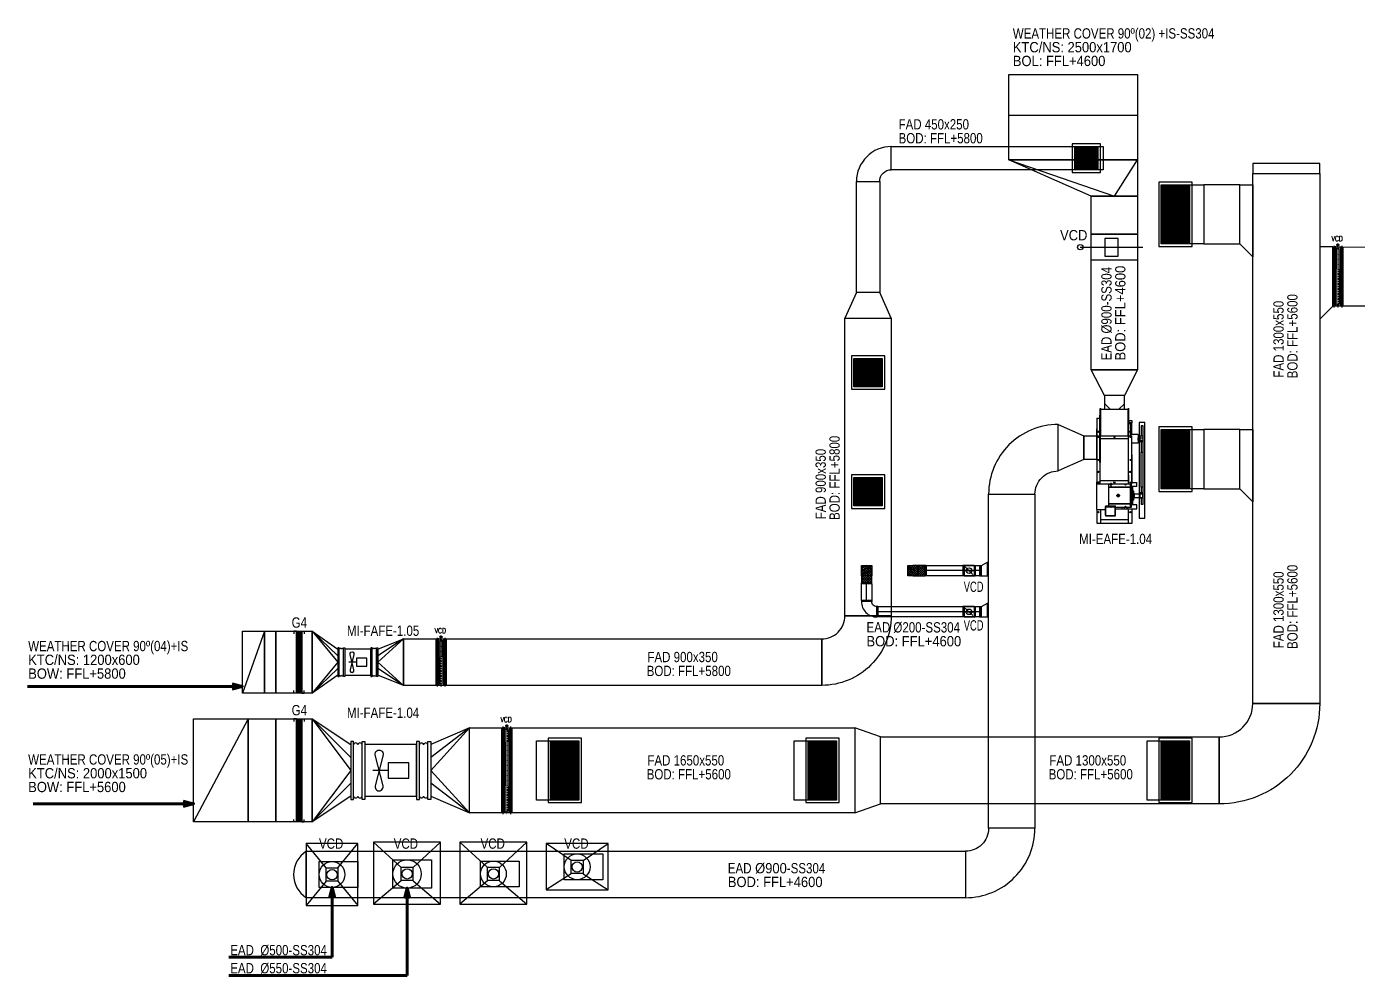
# Model space of a CAD drawing. Header units: millimetres. Extents: x -22127 to 62521, y -20076 to 86586.
# Drawn here: x -4838 to 21004, y 68182 to 86586 of the extents above; entities that cross this region are included whole.
import ezdxf

# ---------------------------------------------------------------- set-up
doc = ezdxf.new("R2010")
doc.units = ezdxf.units.MM
for name, pattern in [('1Fcol Plan$0$CENTERA', [1.3, 1, -0.1, 0.1, -0.1]), ('CENTER3', [0.52, 0.4, -0.04, 0.04, -0.04]), ('HIDDEN2', [0.1875, 0.125, -0.0625])]:
    doc.linetypes.add(name, pattern=pattern)
doc.layers.add('1Fcol Plan$0$GRID LINE', color=8, linetype='1Fcol Plan$0$CENTERA', lineweight=5)
for name, color, linetype in [('ACMV B1$0$H-TEXT', 7, 'Continuous'), ('CCL-Room Name', 7, 'Continuous'), ('Equiment', 7, 'Continuous'), ('EQUIPMENT', 6, 'Continuous'), ('SEAS-CCL-DUCT TEXT', 7, 'Continuous'), ('SEAS-CCL-EAD-TXT', 7, 'Continuous'), ('SEAS-CCL-EQUIP-TXT', 7, 'Continuous'), ('SEAS-E&E-FAD', 3, 'Continuous'), ('SEAS-HLL-EAD', 6, 'Continuous'), ('Seas-Min-Cabinet', 7, 'Continuous'), ('SEAS-TEXT EQUIMENT', 7, 'Continuous'), ('TKS- AC', 6, 'Continuous'), ('TKS-EA', 30, 'Continuous'), ('TKS-OA', 3, 'Continuous'), ('TKS-PEA', 6, 'Continuous')]:
    doc.layers.add(name, color=color, linetype=linetype)
doc.styles.add('Arial', font='arial.ttf', dxfattribs={"width": 0.8, "height": 2})
doc.styles.add('RomanS', font='romans.shx', dxfattribs={"width": 0.8})
doc.styles.add('Seas-Arial', font='arial.ttf', dxfattribs={"width": 0.9})
doc.dimstyles.new('HVAC - 100', dxfattribs={"dimscale": 100, "dimtxt": 2, "dimasz": 2, "dimexe": 1, "dimexo": 3, "dimgap": 1.5, "dimtad": 1, "dimdec": 0, "dimzin": 9, "dimdsep": 46, "dimtxsty": 'Seas-Arial', "dimcen": 0, "dimclrd": 256, "dimclre": 256, "dimclrt": 7, "dimadec": 0, "dimazin": 2, "dimtfac": 1, "dimtdec": 0, "dimtofl": 0, "dimtmove": 0, "dimatfit": 3, "dimfxl": 0.5, "dimtolj": 1, "dimtzin": 0, "dimarcsym": 0})
pattern_1 = [(90, (-87955.386, -325), (-38.1, 0), []), (90, (-87942.686, -312.3), (-38.1, 0), [])]

# ---------------------------------------------------------------- blocks, each defined once
blk = doc.blocks.new('A$7E9515102E222F2')
at = {"lineweight": -3}
blk.add_lwpolyline([(-100, 100), (100, 100), (100, -100), (-100, -100), (-100, 100)], close=True, dxfattribs=at)
at = {"color": 8, "lineweight": -3}
for points in [[(-27, 27), (-100, 100)], [(27, 27), (100, 100)], [(-100, -100), (-27, -27)], [(100, -100), (27, -27)]]:
    blk.add_lwpolyline(points, dxfattribs=at)
at = {"lineweight": -3}
blk.add_circle((0, 0), 38, dxfattribs=at)
blk = doc.blocks.new('A$7E95151031F329')
at = {"lineweight": -3}
for p, q in [((-714, 571), (-1200, 900)), ((-485, 571), (0, 900)), ((-714, 313), (-1200, 0)), ((-485, 313), (0, 0))]:
    blk.add_line(p, q, dxfattribs=at)
for points in [[(0, 0), (0, 900), (-1200, 900), (-1200, 0)], [(-486, 579), (-486, 321), (-714, 321), (-714, 579)]]:
    blk.add_lwpolyline(points, close=True, dxfattribs=at)
blk.add_circle((-600, 446), 100, dxfattribs=at)
blk = doc.blocks.new('*U40')
at = {"color": 0, "linetype": 'ByBlock', "lineweight": -2}
for p, q in [((-550, 200), (-550, -133)), ((-520, 200), (-550, 200)), ((26, 200), (56, 200)), ((56, 200), (56, -133)), ((-520, -133), (-550, -133)), ((26, -133), (56, -133))]:
    blk.add_line(p, q, dxfattribs=at)
at = {"color": 8, "linetype": 'ByBlock', "lineweight": -2}
for p, q in [((56, 33), (-550, 33)), ((-520, 200), (-520, -133)), ((26, 200), (26, -133))]:
    blk.add_line(p, q, dxfattribs=at)
at = {"color": 0, "linetype": 'ByBlock', "lineweight": -2}
for points in [[(-520, 200), (26, 200)], [(26, -133), (-520, -133)]]:
    blk.add_lwpolyline(points, dxfattribs=at)
blk = doc.blocks.new('A$Cb0355615')
for p, q in [((31, 296), (36, 296)), ((31, 31), (31, 296)), ((36, 31), (36, 296)), ((36, 289), (303, 289)), ((303, 296), (308, 296)), ((303, 31), (303, 296)), ((308, 31), (308, 296)), ((0, 204), (0, 1)), ((0, 204), (27, 204)), ((0, 201), (30, 201)), ((30, 231), (27, 231)), ((27, 31), (27, 231)), ((30, 231), (30, 31)), ((308, 181), (337, 181)), ((308, 181), (313, 181)), ((308, 151), (338, 151)), ((313, 156), (313, 181)), ((338, 156), (313, 156)), ((328, 31), (328, 151)), ((337, 181), (337, 156)), ((338, 43), (338, 156)), ((409, 162), (409, -769)), ((464, 162), (409, 162)), ((464, -769), (464, 162)), ((0, -202), (0, 1)), ((2, -434), (2, 31)), ((2, 31), (337, 31)), ((27, -229), (27, 31)), ((30, 31), (30, -229)), ((32, -434), (32, 31)), ((307, 1), (32, 1)), ((307, -434), (307, 31)), ((399, 43), (328, 43)), ((337, -434), (337, 31)), ((399, 43), (399, -41)), ((399, 13), (401, 13)), ((401, -12), (401, 13)), ((403, 13), (445, 13)), ((403, -11), (403, 13)), ((415, 28), (415, -27)), ((445, 28), (415, 28)), ((427, 128), (427, 28)), ((447, 128), (427, 128)), ((445, 28), (445, -27)), ((445, 13), (445, -11)), ((447, -126), (447, 128)), ((399, -41), (337, -41)), ((338, -154), (338, -41)), ((399, -12), (401, -12)), ((403, -11), (445, -11)), ((445, -27), (415, -27)), ((427, -27), (427, -126)), ((427, -126), (447, -126)), ((427, -467), (427, -126)), ((447, -467), (447, -126)), ((0, -199), (30, -199)), ((2, -416), (2, -202)), ((2, -434), (2, -202)), ((30, -229), (27, -229)), ((337, -149), (338, -149)), ((337, -154), (337, -421)), ((337, -154), (338, -154)), ((337, -429), (337, -156)), ((32, -416), (32, -349)), ((32, -429), (32, -349)), ((307, -349), (307, -421)), ((307, -429), (307, -349)), ((-2, -682), (-2, -416)), ((-2, -416), (2, -416)), ((2, -434), (337, -434)), ((25, -422), (5, -422)), ((14, -411), (14, -432)), ((307, -404), (32, -404)), ((116, -649), (116, -434)), ((336, -439), (116, -439)), ((116, -465), (326, -465)), ((326, -471), (116, -471)), ((152, -441), (120, -441)), ((124, -439), (124, -434)), ((129, -434), (309, -434)), ((136, -457), (136, -425)), ((148, -439), (148, -434)), ((181, -422), (158, -422)), ((171, -439), (171, -434)), ((241, -439), (241, -434)), ((264, -439), (264, -434)), ((288, -439), (288, -434)), ((296, -439), (296, -434)), ((326, -660), (326, -439)), ((326, -459), (336, -459)), ((326, -470), (336, -470)), ((326, -478), (336, -478)), ((336, -660), (336, -439)), ((348, -459), (336, -459)), ((336, -464), (342, -464)), ((336, -465), (342, -465)), ((336, -471), (342, -471)), ((336, -473), (342, -473)), ((337, -421), (387, -421)), ((337, -424), (337, -423)), ((342, -473), (342, -464)), ((348, -639), (348, -459)), ((387, -461), (348, -461)), ((358, -504), (348, -504)), ((358, -594), (358, -504)), ((387, -461), (387, -421)), ((427, -467), (427, -523)), ((447, -467), (427, -467)), ((447, -632), (447, -467)), ((326, -627), (116, -627)), ((326, -633), (116, -633)), ((192, -546), (219, -546)), ((192, -552), (219, -552)), ((326, -620), (336, -620)), ((326, -628), (336, -628)), ((326, -639), (336, -639)), ((336, -626), (342, -626)), ((336, -627), (342, -627)), ((336, -633), (342, -633)), ((336, -635), (342, -635)), ((348, -639), (336, -639)), ((342, -635), (342, -626)), ((358, -594), (348, -594)), ((387, -637), (348, -637)), ((358, -527), (365, -527)), ((358, -571), (365, -571)), ((365, -571), (365, -527)), ((365, -530), (445, -530)), ((365, -568), (445, -568)), ((387, -677), (387, -637)), ((415, -523), (415, -575)), ((445, -523), (415, -523)), ((445, -575), (415, -575)), ((427, -575), (427, -632)), ((427, -632), (447, -632)), ((445, -523), (445, -575)), ((445, -568), (445, -530)), ((-2, -682), (81, -682)), ((2, -819), (2, -682)), ((37, -819), (37, -682)), ((81, -740), (81, -655)), ((86, -740), (86, -659)), ((87, -649), (175, -649)), ((87, -651), (175, -651)), ((87, -746), (175, -746)), ((89, -656), (173, -656)), ((89, -743), (173, -743)), ((176, -740), (176, -659)), ((181, -740), (181, -655)), ((181, -660), (336, -660)), ((181, -677), (294, -677)), ((241, -660), (241, -677)), ((264, -660), (264, -677)), ((288, -660), (288, -677)), ((288, -677), (387, -677)), ((296, -660), (296, -675)), ((302, -677), (302, -819)), ((337, -677), (337, -819)), ((409, -769), (464, -769)), ((337, -819), (2, -819)), ((37, -779), (302, -779))]:
    blk.add_line(p, q)
for centre, radius in [((14, 71), 6), ((14, 19), 5), ((169, 19), 5), ((324, 71), 6), ((324, 19), 5), ((14, -202), 5), ((324, -202), 5), ((14, -319), 6), ((324, -319), 6), ((14, -422), 5), ((136, -441), 6), ((169, -422), 5), ((276, -441), 6), ((324, -422), 5), ((14, -709), 6), ((136, -657), 6), ((276, -657), 6), ((324, -709), 6)]:
    blk.add_circle(centre, radius)
for centre, radius, start, end in [((402, 14), 1.5, 213.456, 299.935), ((402, -12), 1.5, 60.065, 146.5439), ((192, -549), 3.1, 90, 270), ((206, -549), 12, 14.971, 165.0298), ((206, -549), 12, 194.971, 345.028), ((206, -549), 8, 22.799, 157.2033), ((206, -549), 8, 202.8, 337.198), ((219, -549), 3.1, 270, 90), ((87, -655), 6, 90, 180), ((87, -657), 6, 90, 180), ((87, -740), 6, 180, 270), ((89, -659), 3, 90, 180), ((89, -740), 3, 180, 270), ((173, -659), 3, 0, 90), ((173, -740), 3, 270, 0), ((175, -655), 6, 0, 90), ((175, -657), 6, 0, 90), ((175, -740), 6, 270, 0), ((294, -675), 2, 270, 0.021)]:
    blk.add_arc(centre, radius, start, end)
at = {"layer": 'TKS-EA', "color": 8, "linetype": 'Continuous'}
for p, q in [((72, 345), (128, 289)), ((266, 343), (212, 289))]:
    blk.add_line(p, q, dxfattribs=at)
at = {"layer": 'TKS-PEA'}
for p, q in [((72, 289), (266, 289)), ((0, -100), (0, 100))]:
    blk.add_line(p, q, dxfattribs=at)
blk = doc.blocks.new('4')
at = {"color": 8, "lineweight": -3}
for p, q in [((4106, 70275), (3570, 70764)), ((4335, 70275), (4870, 70764)), ((4106, 70017), (3570, 69564)), ((4335, 70017), (4870, 69564))]:
    blk.add_line(p, q, dxfattribs=at)
at = {"lineweight": -3}
for points in [[(4870, 69564), (4870, 70764), (3570, 70764), (3570, 69564)], [(4334, 70283), (4334, 70025), (4105, 70025), (4105, 70283)]]:
    blk.add_lwpolyline(points, close=True, dxfattribs=at)
blk.add_circle((4220, 70150), 100, dxfattribs=at)
blk = doc.blocks.new('A$C24744272')
at = {"color": 0, "linetype": 'ByBlock', "lineweight": -2}
for p, q in [((0, 200), (250, 200)), ((0, 200), (0, 0)), ((0, 170), (250, 170)), ((0, 30), (331, 30)), ((0, 0), (331, 0)), ((250, 200), (250, 170)), ((250, 170), (331, 30)), ((331, 30), (331, 0))]:
    blk.add_line(p, q, dxfattribs=at)
blk = doc.blocks.new('*U41')
at = {"color": 0, "linetype": 'ByBlock', "lineweight": -2}
for p, q in [((-550, 200), (-550, -133)), ((-520, 200), (-550, 200)), ((1205, 200), (1235, 200)), ((1235, 200), (1235, -133)), ((-520, -133), (-550, -133)), ((1205, -133), (1235, -133))]:
    blk.add_line(p, q, dxfattribs=at)
at = {"color": 8, "linetype": 'ByBlock', "lineweight": -2}
for p, q in [((1235, 33), (-550, 33)), ((-520, 200), (-520, -133)), ((1205, 200), (1205, -133))]:
    blk.add_line(p, q, dxfattribs=at)
at = {"color": 0, "linetype": 'ByBlock', "lineweight": -2}
for points in [[(-520, 200), (1205, 200)], [(1205, -133), (-520, -133)]]:
    blk.add_lwpolyline(points, dxfattribs=at)
blk = doc.blocks.new('FAN X')
at = {"color": 8, "linetype": 'Continuous', "ltscale": 250}
blk.add_line((82.7, 0), (112.7, 0), dxfattribs=at)
at = {"linetype": 'Continuous', "ltscale": 250}
for points in [[(0, -56.2), (0, 56.2), (5.6, 56.2), (5.6, -56.2)], [(27.7, -56.2), (27.7, 56.2), (22.1, 56.2), (22.1, -56.2)], [(127.7, -56.2), (127.7, 56.2), (133.3, 56.2), (133.3, -56.2)], [(155.4, -56.2), (155.4, 56.2), (149.8, 56.2), (149.8, -56.2)], [(27.7, -50), (127.7, -50), (127.7, 50), (27.7, 50)]]:
    blk.add_lwpolyline(points, close=True, dxfattribs=at)
blk.add_lwpolyline([(92.7, 30), (107.7, -30, -1.280776), (92.7, -30), (107.7, 30, 1.280776), (92.7, 30, 0.780776)], format="xyb", dxfattribs=at)
at = {"color": 8, "linetype": 'Continuous', "ltscale": 250}
blk.add_lwpolyline([(42.7, 15), (42.7, -15), (82.7, -15), (82.7, 15)], close=True, dxfattribs=at)
for centre, start, end in [((9.7, 49.3), 9.1026, 170.8974), ((18, 49.3), 9.1026, 170.8974), ((137.4, 49.3), 9.1026, 170.8974), ((145.7, 49.3), 9.1026, 170.8974), ((9.7, -49.3), 189.1026, 350.8974), ((18, -49.3), 189.1026, 350.8974), ((137.4, -49.3), 189.1026, 350.8974), ((145.7, -49.3), 189.1026, 350.8974)]:
    blk.add_arc(centre, 4.17, start, end, dxfattribs=at)
blk = doc.blocks.new('A$7E981DD2735332')
at = {"color": 8}
for p, q in [((-250, 275), (-250, -275)), ((-225, 275), (-225, -275)), ((-200, 275), (-200, -275)), ((-175, 275), (-175, -275)), ((-150, 275), (-150, -275)), ((-125, 275), (-125, -275)), ((-100, 275), (-100, -275)), ((-75, 275), (-75, -275)), ((-50, 275), (-50, -275)), ((-25, 275), (-25, -275)), ((0, 275), (0, -275)), ((25, 275), (25, -275)), ((50, 275), (50, -275)), ((75, 275), (75, -275)), ((100, 275), (100, -275)), ((125, 275), (125, -275)), ((150, 275), (150, -275)), ((175, 275), (175, -275)), ((200, 275), (200, -275)), ((225, 275), (225, -275)), ((250, 275), (250, -275)), ((275, 250), (-275, 250)), ((275, 225), (-275, 225)), ((275, 200), (-275, 200)), ((275, 175), (-275, 175)), ((275, 150), (-275, 150)), ((275, 125), (-275, 125)), ((275, 100), (-275, 100)), ((275, 75), (-275, 75)), ((275, 50), (-275, 50)), ((275, 25), (-275, 25)), ((275, 0), (-275, 0)), ((275, -25), (-275, -25)), ((275, -50), (-275, -50)), ((275, -75), (-275, -75)), ((275, -100), (-275, -100)), ((275, -125), (-275, -125)), ((275, -150), (-275, -150)), ((275, -175), (-275, -175)), ((275, -200), (-275, -200)), ((275, -225), (-275, -225)), ((275, -250), (-275, -250))]:
    blk.add_line(p, q, dxfattribs=at)
blk.add_lwpolyline([(-325, 325), (-325, -325), (325, -325), (325, 325)], close=True, dxfattribs=at)
blk.add_lwpolyline([(-275, -275), (-275, 275), (275, 275), (275, -275)], close=True)
blk = doc.blocks.new('A$7E981DD2A3A36')
at = {"color": 8}
for p, q in [((-225, 200), (225, 200)), ((-225, 175), (225, 175)), ((-225, 150), (225, 150)), ((-225, 125), (225, 125)), ((-225, 100), (225, 100)), ((-225, 75), (225, 75)), ((-225, 50), (225, 50)), ((-225, 25), (225, 25)), ((-225, 0), (225, 0)), ((-200, 225), (-200, -225)), ((-175, 225), (-175, -225)), ((-150, 225), (-150, -225)), ((-125, 225), (-125, -225)), ((-100, 225), (-100, -225)), ((-75, 225), (-75, -225)), ((-50, 225), (-50, -225)), ((-25, 225), (-25, -225)), ((0, 225), (0, -225)), ((25, 225), (25, -225)), ((50, 225), (50, -225)), ((75, 225), (75, -225)), ((100, 225), (100, -225)), ((125, 225), (125, -225)), ((150, 225), (150, -225)), ((175, 225), (175, -225)), ((200, 225), (200, -225)), ((-225, -25), (225, -25)), ((-225, -50), (225, -50)), ((-225, -75), (225, -75)), ((-225, -100), (225, -100)), ((-225, -125), (225, -125)), ((-225, -150), (225, -150)), ((-225, -175), (225, -175)), ((-225, -200), (225, -200))]:
    blk.add_line(p, q, dxfattribs=at)
blk.add_lwpolyline([(-275, -275), (275, -275), (275, 275), (-275, 275)], close=True, dxfattribs=at)
blk.add_lwpolyline([(225, -225), (-225, -225), (-225, 225), (225, 225)], close=True)
blk = doc.blocks.new('*U46')
at = {"color": 0, "linetype": 'ByBlock'}
blk.add_lwpolyline([(450, -900), (-450, -900, -0.414214), (900, 450), (900, -450, 0.414214), (450, -900)], format="xyb", close=True, dxfattribs=at)
blk = doc.blocks.new('A$7E981DD1A2F1E9')
at = {"color": 8}
for p, q in [((-550, -275), (-550, 275)), ((-525, -275), (-525, 275)), ((-500, -275), (-500, 275)), ((-475, -275), (-475, 275)), ((-450, -275), (-450, 275)), ((-425, -275), (-425, 275)), ((-400, -275), (-400, 275)), ((-375, -275), (-375, 275)), ((-350, -275), (-350, 275)), ((-325, -275), (-325, 275)), ((-300, -275), (-300, 275)), ((-275, -275), (-275, 275)), ((-250, -275), (-250, 275)), ((-225, -275), (-225, 275)), ((-200, -275), (-200, 275)), ((-175, -275), (-175, 275)), ((-150, -275), (-150, 275)), ((-125, -275), (-125, 275)), ((-100, -275), (-100, 275)), ((-75, -275), (-75, 275)), ((-50, -275), (-50, 275)), ((-25, -275), (-25, 275)), ((0, -275), (0, 275)), ((25, -275), (25, 275)), ((50, -275), (50, 275)), ((75, -275), (75, 275)), ((100, -275), (100, 275)), ((125, -275), (125, 275)), ((150, -275), (150, 275)), ((175, -275), (175, 275)), ((200, -275), (200, 275)), ((225, -275), (225, 275)), ((250, -275), (250, 275)), ((275, -275), (275, 275)), ((300, -275), (300, 275)), ((325, -275), (325, 275)), ((350, -275), (350, 275)), ((375, -275), (375, 275)), ((400, -275), (400, 275)), ((425, -275), (425, 275)), ((450, -275), (450, 275)), ((475, -275), (475, 275)), ((500, -275), (500, 275)), ((525, -275), (525, 275)), ((550, -275), (550, 275)), ((575, 250), (-575, 250)), ((575, 225), (-575, 225)), ((575, 200), (-575, 200)), ((575, 175), (-575, 175)), ((575, 150), (-575, 150)), ((575, 125), (-575, 125)), ((575, 100), (-575, 100)), ((575, 75), (-575, 75)), ((575, 50), (-575, 50)), ((575, 25), (-575, 25)), ((575, 0), (-575, 0)), ((575, -25), (-575, -25)), ((575, -50), (-575, -50)), ((575, -75), (-575, -75)), ((575, -100), (-575, -100)), ((575, -125), (-575, -125)), ((575, -150), (-575, -150)), ((575, -175), (-575, -175)), ((575, -200), (-575, -200)), ((575, -225), (-575, -225)), ((575, -250), (-575, -250))]:
    blk.add_line(p, q, dxfattribs=at)
blk.add_lwpolyline([(625, 325), (-625, 325), (-625, -325), (625, -325)], close=True, dxfattribs=at)
blk.add_lwpolyline([(-575, 275), (575, 275), (575, -275), (-575, -275)], close=True)
blk = doc.blocks.new('*U48')
at = {"color": 7, "linetype": 'ByBlock', "lineweight": -2, "ltscale": 0.5}
for p, q in [((8, 0), (-66, 0)), ((-40, -29), (-40, 33))]:
    blk.add_line(p, q, dxfattribs=at)
at = {"color": 0, "linetype": 'ByBlock'}
for p, q in [((-25, 75), (1175, 75)), ((-25, -75), (1175, -75))]:
    blk.add_line(p, q, dxfattribs=at)
at = {"color": 8}
for p, q in [((0, 100), (1150, 100)), ((0, 50), (1150, 50)), ((0, -50), (1150, -50)), ((0, -100), (1150, -100))]:
    blk.add_line(p, q, dxfattribs=at)
at = {"color": 7, "linetype": 'CENTER3', "lineweight": -2, "ltscale": 0.5}
blk.add_line((8, 0), (1174, 0), dxfattribs=at)
at = {"color": 0, "linetype": 'ByBlock', "lineweight": -2, "ltscale": 0.5}
blk.add_lwpolyline([(0, -75), (0, 75), (1150, 75), (1150, -75)], close=True, dxfattribs=at)
at = {"color": 7, "linetype": 'HIDDEN2', "lineweight": -2, "ltscale": 0.5}
blk.add_lwpolyline([(25, -25), (25, 25), (1125, 25), (1125, -25)], close=True, dxfattribs=at)
at = {"color": 7, "linetype": 'ByBlock', "lineweight": -2, "ltscale": 0.5}
blk.add_circle((-40, 0), 19, dxfattribs=at)
at = {"layer": '1Fcol Plan$0$GRID LINE', "color": 0, "linetype": 'ByBlock', "lineweight": -2, "ltscale": 0.5}
for p, q in [((0, -75), (0, 55)), ((0, -33), (0, -75))]:
    blk.add_line(p, q, dxfattribs=at)
at = {"layer": 'ACMV B1$0$H-TEXT', "ltscale": 5, "style": 'RomanS', "width": 0.7}
blk.add_text('VCD', height=100, rotation=90, dxfattribs=at).set_placement((-111, -122, -5))
blk = doc.blocks.new('*U50')
at = {"color": 0, "linetype": 'ByBlock', "lineweight": -2}
for p, q in [((-550, 200), (-550, -133)), ((-520, 200), (-550, 200)), ((2766, 200), (2796, 200)), ((2796, 200), (2796, -133)), ((-520, -133), (-550, -133)), ((2766, -133), (2796, -133))]:
    blk.add_line(p, q, dxfattribs=at)
at = {"color": 8, "linetype": 'ByBlock', "lineweight": -2}
for p, q in [((2796, 33), (-550, 33)), ((-520, 200), (-520, -133)), ((2766, 200), (2766, -133))]:
    blk.add_line(p, q, dxfattribs=at)
at = {"color": 0, "linetype": 'ByBlock', "lineweight": -2}
for points in [[(-520, 200), (2766, 200)], [(2766, -133), (-520, -133)]]:
    blk.add_lwpolyline(points, dxfattribs=at)
blk = doc.blocks.new('*U51')
at = {"color": 0, "linetype": 'ByBlock'}
blk.add_lwpolyline([(100, -200), (-100, -200, -0.414214), (200, 100), (200, -100, 0.414214), (100, -200)], format="xyb", close=True, dxfattribs=at)
blk = doc.blocks.new('*U52')
at = {"color": 0, "linetype": 'ByBlock'}
blk.add_lwpolyline([(450, -900), (-450, -900, -0.414214), (900, 450), (900, -450, 0.414214), (450, -900)], format="xyb", close=True, dxfattribs=at)
blk = doc.blocks.new('*U53')
at = {"color": 0, "linetype": 'ByBlock'}
blk.add_lwpolyline([(225, -450), (-225, -450, -0.414214), (450, 225), (450, -225, 0.414214), (225, -450)], format="xyb", close=True, dxfattribs=at)
blk = doc.blocks.new('*U54')
h = blk.add_hatch()
h.set_pattern_fill('ANSI32', color=8, scale=4, angle=45)
h.set_pattern_definition(pattern_1)
h.paths.add_polyline_path([(0, 0), (2000, 0), (2000, 100), (0, 100)])
at = {"color": 0}
for points in [[(0, 100), (0, 150), (50, 150)], [(0, 0), (0, -50), (50, -50)], [(2000, 100), (2000, 150), (1950, 150)], [(2000, 0), (2000, -50), (1950, -50)]]:
    blk.add_lwpolyline(points, dxfattribs=at)
blk.add_lwpolyline([(0, 0), (2000, 0), (2000, 100), (0, 100)], close=True, dxfattribs=at)
blk = doc.blocks.new('*U55')
h = blk.add_hatch()
h.set_pattern_fill('ANSI32', color=8, scale=4, angle=45)
h.set_pattern_definition(pattern_1)
h.paths.add_polyline_path([(0, 0), (1200, 0), (1200, 100), (0, 100)])
at = {"color": 0}
for points in [[(0, 100), (0, 150), (50, 150)], [(0, 0), (0, -50), (50, -50)], [(1200, 100), (1200, 150), (1150, 150)], [(1200, 0), (1200, -50), (1150, -50)]]:
    blk.add_lwpolyline(points, dxfattribs=at)
blk.add_lwpolyline([(0, 0), (1200, 0), (1200, 100), (0, 100)], close=True, dxfattribs=at)
blk = doc.blocks.new('*U56')
at = {"color": 7, "linetype": 'ByBlock', "lineweight": -2, "ltscale": 0.5}
for p, q in [((8, 0), (-66, 0)), ((-40, -29), (-40, 33))]:
    blk.add_line(p, q, dxfattribs=at)
at = {"color": 0, "linetype": 'ByBlock'}
for p, q in [((-25, 75), (925, 75)), ((-25, -75), (925, -75))]:
    blk.add_line(p, q, dxfattribs=at)
at = {"color": 8}
for p, q in [((0, 100), (900, 100)), ((0, 50), (900, 50)), ((0, -50), (900, -50)), ((0, -100), (900, -100))]:
    blk.add_line(p, q, dxfattribs=at)
at = {"color": 7, "linetype": 'CENTER3', "lineweight": -2, "ltscale": 0.5}
blk.add_line((8, 0), (924, 0), dxfattribs=at)
at = {"color": 0, "linetype": 'ByBlock', "lineweight": -2, "ltscale": 0.5}
blk.add_lwpolyline([(0, -75), (0, 75), (900, 75), (900, -75)], close=True, dxfattribs=at)
at = {"color": 7, "linetype": 'HIDDEN2', "lineweight": -2, "ltscale": 0.5}
blk.add_lwpolyline([(25, -25), (25, 25), (875, 25), (875, -25)], close=True, dxfattribs=at)
at = {"color": 7, "linetype": 'ByBlock', "lineweight": -2, "ltscale": 0.5}
blk.add_circle((-40, 0), 19, dxfattribs=at)
at = {"layer": '1Fcol Plan$0$GRID LINE', "color": 0, "linetype": 'ByBlock', "lineweight": -2, "ltscale": 0.5}
for p, q in [((0, -75), (0, 55)), ((0, -33), (0, -75))]:
    blk.add_line(p, q, dxfattribs=at)
at = {"layer": 'ACMV B1$0$H-TEXT', "ltscale": 5, "style": 'RomanS', "width": 0.7}
blk.add_text('VCD', height=100, rotation=90, dxfattribs=at).set_placement((-111, -122, -5))
blk = doc.blocks.new('*U57')
at = {"color": 7, "linetype": 'ByBlock', "lineweight": -2, "ltscale": 0.5}
for p, q in [((8, 0), (-66, 0)), ((-40, -29), (-40, 33))]:
    blk.add_line(p, q, dxfattribs=at)
at = {"color": 0, "linetype": 'ByBlock'}
for p, q in [((-25, 75), (1675, 75)), ((-25, -75), (1675, -75))]:
    blk.add_line(p, q, dxfattribs=at)
at = {"color": 8}
for p, q in [((0, 100), (1650, 100)), ((0, 50), (1650, 50)), ((0, -50), (1650, -50)), ((0, -100), (1650, -100))]:
    blk.add_line(p, q, dxfattribs=at)
at = {"color": 7, "linetype": 'CENTER3', "lineweight": -2, "ltscale": 0.5}
blk.add_line((8, 0), (1674, 0), dxfattribs=at)
at = {"color": 0, "linetype": 'ByBlock', "lineweight": -2, "ltscale": 0.5}
blk.add_lwpolyline([(0, -75), (0, 75), (1650, 75), (1650, -75)], close=True, dxfattribs=at)
at = {"color": 7, "linetype": 'HIDDEN2', "lineweight": -2, "ltscale": 0.5}
blk.add_lwpolyline([(25, -25), (25, 25), (1625, 25), (1625, -25)], close=True, dxfattribs=at)
at = {"color": 7, "linetype": 'ByBlock', "lineweight": -2, "ltscale": 0.5}
blk.add_circle((-40, 0), 19, dxfattribs=at)
at = {"layer": '1Fcol Plan$0$GRID LINE', "color": 0, "linetype": 'ByBlock', "lineweight": -2, "ltscale": 0.5}
for p, q in [((0, -75), (0, 55)), ((0, -33), (0, -75))]:
    blk.add_line(p, q, dxfattribs=at)
at = {"layer": 'ACMV B1$0$H-TEXT', "ltscale": 5, "style": 'RomanS', "width": 0.7}
blk.add_text('VCD', height=100, rotation=90, dxfattribs=at).set_placement((-111, -122, -5))
blk = doc.blocks.new('*U58')
at = {"color": 0, "linetype": 'ByBlock'}
blk.add_lwpolyline([(650, -1300), (-650, -1300, -0.414214), (1300, 650), (1300, -650, 0.414214), (650, -1300)], format="xyb", close=True, dxfattribs=at)
blk = doc.blocks.new('*U10')
at = {"color": 0, "linetype": 'ByBlock', "lineweight": -2}
for p, q in [((-550, 200), (-550, -50)), ((-520, 200), (-550, 200)), ((-280, 200), (-250, 200)), ((-250, 200), (-250, -50)), ((-520, -50), (-550, -50)), ((-280, -50), (-250, -50))]:
    blk.add_line(p, q, dxfattribs=at)
at = {"color": 8, "linetype": 'ByBlock', "lineweight": -2}
for p, q in [((-250, 75), (-550, 75)), ((-520, 200), (-520, -50)), ((-280, 200), (-280, -50))]:
    blk.add_line(p, q, dxfattribs=at)
at = {"color": 0, "linetype": 'ByBlock', "lineweight": -2}
for points in [[(-520, 200), (-280, 200)], [(-280, -50), (-520, -50)]]:
    blk.add_lwpolyline(points, dxfattribs=at)

msp = doc.modelspace()

# ---------------------------------------------------------------- hatches: boundary and pattern name
h = msp.add_hatch()
h.set_pattern_fill('ANSI37', color=8, scale=10, angle=360)
h.set_pattern_definition([(45, (-16260.806, 57550.66), (-22.45064, 22.45064), []), (135, (-16260.806, 57550.66), (-22.45064, -22.45064), [])])
edge = h.paths.add_edge_path()
edge.add_arc((11460.8, 76034.9), 100, 0.56643, 178.42395)
edge.add_line((11360.8, 76037.7), (11360.8, 75798.2))
edge.add_line((11360.8, 75798.2), (11560.9, 75798.2))
edge.add_line((11560.9, 75798.2), (11560.9, 76035.9))
h = msp.add_hatch()
h.set_pattern_fill('ANSI37', color=8, scale=10, angle=90)
h.set_pattern_definition([(135, (30844.922, 48313.16), (-22.45064, -22.45064), []), (225, (30844.922, 48313.16), (22.45064, -22.45064), [])])
edge = h.paths.add_edge_path()
edge.add_arc((12360.7, 76034.8), 100, 90.56643, 268.42395)
edge.add_line((12357.9, 75934.8), (12597.4, 75934.8))
edge.add_line((12597.4, 75934.8), (12597.4, 76134.8))
edge.add_line((12597.4, 76134.8), (12359.7, 76134.8))

# ---------------------------------------------------------------- linework, layer by layer
at = {"color": 8}
for p, q in [((17730, 72707.5), (17180, 72707.5)), ((17730, 72682.5), (17180, 72682.5)), ((17730, 72657.5), (17180, 72657.5)), ((17730, 72632.5), (17180, 72632.5)), ((17205, 72732.5), (17205, 71582.5)), ((17230, 72732.5), (17230, 71582.5)), ((17255, 72732.5), (17255, 71582.5)), ((17280, 72732.5), (17280, 71582.5)), ((17305, 72732.5), (17305, 71582.5)), ((17330, 72732.5), (17330, 71582.5)), ((17355, 72732.5), (17355, 71582.5)), ((17380, 72732.5), (17380, 71582.5)), ((17405, 72732.5), (17405, 71582.5)), ((17430, 72732.5), (17430, 71582.5)), ((17455, 72732.5), (17455, 71582.5)), ((17480, 72732.5), (17480, 71582.5)), ((17505, 72732.5), (17505, 71582.5)), ((17530, 72732.5), (17530, 71582.5)), ((17555, 72732.5), (17555, 71582.5)), ((17580, 72732.5), (17580, 71582.5)), ((17605, 72732.5), (17605, 71582.5)), ((17630, 72732.5), (17630, 71582.5)), ((17655, 72732.5), (17655, 71582.5)), ((17680, 72732.5), (17680, 71582.5)), ((17705, 72732.5), (17705, 71582.5)), ((17730, 72607.5), (17180, 72607.5)), ((17730, 72582.5), (17180, 72582.5)), ((17730, 72557.5), (17180, 72557.5)), ((17730, 72532.5), (17180, 72532.5)), ((17730, 72507.5), (17180, 72507.5)), ((17730, 72482.5), (17180, 72482.5)), ((17730, 72457.5), (17180, 72457.5)), ((17730, 72432.5), (17180, 72432.5)), ((17730, 72407.5), (17180, 72407.5)), ((17730, 72382.5), (17180, 72382.5)), ((17730, 72357.5), (17180, 72357.5)), ((17730, 72332.5), (17180, 72332.5)), ((17730, 72307.5), (17180, 72307.5)), ((17730, 72282.5), (17180, 72282.5)), ((17730, 72257.5), (17180, 72257.5)), ((17730, 72232.5), (17180, 72232.5)), ((17730, 72207.5), (17180, 72207.5)), ((17730, 72182.5), (17180, 72182.5)), ((17730, 72157.5), (17180, 72157.5)), ((17730, 72132.5), (17180, 72132.5)), ((17730, 72107.5), (17180, 72107.5)), ((17730, 72082.5), (17180, 72082.5)), ((17730, 72057.5), (17180, 72057.5)), ((17730, 72032.5), (17180, 72032.5)), ((17730, 72007.5), (17180, 72007.5)), ((17730, 71982.5), (17180, 71982.5)), ((17730, 71957.5), (17180, 71957.5)), ((17730, 71932.5), (17180, 71932.5)), ((17730, 71907.5), (17180, 71907.5)), ((17730, 71882.5), (17180, 71882.5)), ((17730, 71857.5), (17180, 71857.5)), ((17730, 71832.5), (17180, 71832.5)), ((17730, 71807.5), (17180, 71807.5)), ((17730, 71782.5), (17180, 71782.5)), ((17730, 71757.5), (17180, 71757.5)), ((17730, 71732.5), (17180, 71732.5)), ((17730, 71707.5), (17180, 71707.5)), ((17730, 71682.5), (17180, 71682.5)), ((17730, 71657.5), (17180, 71657.5)), ((17730, 71632.5), (17180, 71632.5)), ((17730, 71607.5), (17180, 71607.5))]:
    msp.add_line(p, q, dxfattribs=at)
at = {"lineweight": -3}
for p, q in [((973.6, 70267.3), (587.8, 70738.3)), ((1202.1, 70267.3), (1587.8, 70738.3)), ((973.6, 70009.3), (587.8, 69538.3)), ((1202.1, 70009.3), (1587.8, 69538.3))]:
    msp.add_line(p, q, dxfattribs=at)
at = {"color": 8, "lineweight": -3}
for p, q in [((2431.1, 70275.1), (1894.6, 70764.1)), ((2659.6, 70275.1), (3194.6, 70764.1)), ((2431.1, 70017), (1894.6, 69564.1)), ((2659.6, 70017), (3194.6, 69564.1))]:
    msp.add_line(p, q, dxfattribs=at)
for points in [[(11560.9, 76035.9, 0.981476), (11360.8, 76037.7), (11360.8, 75798.2), (11560.9, 75798.2)], [(12359.7, 76134.8, 0.981476), (12357.9, 75934.8), (12597.4, 75934.8), (12597.4, 76134.8)]]:
    msp.add_lwpolyline(points, format="xyb", close=True)
at = {"color": 8}
msp.add_lwpolyline([(17130, 72782.5), (17130, 71532.5), (17780, 71532.5), (17780, 72782.5)], close=True, dxfattribs=at)
msp.add_lwpolyline([(17180, 71582.5), (17180, 72732.5), (17730, 72732.5), (17730, 71582.5)], close=True)
at = {"lineweight": -3}
for points in [[(1587.8, 69538.3), (1587.8, 70738.3), (587.8, 70738.3), (587.8, 69538.3)], [(3194.6, 69564.1), (3194.6, 70764.1), (1894.6, 70764.1), (1894.6, 69564.1)], [(1202.1, 70267.3), (1202.1, 70009.3), (973.6, 70009.3), (973.6, 70267.3)], [(2658.9, 70283), (2658.9, 70024.9), (2430.4, 70024.9), (2430.4, 70283)]]:
    msp.add_lwpolyline(points, close=True, dxfattribs=at)
for centre in [(1088.2, 70134.3), (2545, 70150)]:
    msp.add_circle(centre, 100, dxfattribs=at)
at = {"layer": 'SEAS-CCL-DUCT TEXT'}
for centre in [(11460.8, 76034.9), (12360.7, 76034.8)]:
    msp.add_circle(centre, 38, dxfattribs=at)
at = {"layer": 'SEAS-HLL-EAD'}
for p, q in [((13522.7, 75961.1), (13376.1, 76107.8)), ((13522.7, 75161.1, 0), (13376.1, 75307.8, 0))]:
    msp.add_line(p, q, dxfattribs=at)
msp.add_lwpolyline([(14220, 85659.3), (16720, 85659.3), (16720, 84860.1), (14220, 84860)], close=True, dxfattribs=at)
msp.add_lwpolyline([(14220, 85659.3), (16720, 85659.3), (16720, 84860.1), (14220, 84860)], close=True, dxfattribs=at)
for centre in [(13449.4, 76034.5), (13449.4, 75234.5, 0)]:
    msp.add_circle(centre, 53.5, dxfattribs=at)
at = {"layer": 'TKS- AC'}
for points in [[(14220, 84000.2), (16720, 84000.2), (16720, 83300.2), (15820, 83300.2)], [(16464, 79429.7), (16076, 79429.7), (15820, 79929.7), (16720, 79929.7)], [(16076, 79164.6), (16464, 79164.6), (16464, 79429.7), (16076, 79429.7)], [(15678.6, 78648.1), (15678.6, 78188.1), (15178.6, 77968.1), (15178.6, 78868.1)], [(15678.6, 78648.1), (15931.8, 78648.1), (15931.8, 78188.1), (15678.6, 78188.1)], [(837.8, 69888.3), (837.8, 70388.3), (1587.8, 70388.3), (1587.8, 69888.3)], [(2270, 69875), (2270, 70425), (3020, 70425), (3020, 69875)], [(3970, 69900), (3970, 70400), (4720, 70400), (4720, 69900)], [(5594.6, 70038.3), (5594.6, 70538.3), (6344.6, 70538.3), (6344.6, 70038.3)]]:
    msp.add_lwpolyline(points, close=True, dxfattribs=at)
at = {"layer": 'TKS- AC', "elevation": 0}
msp.add_lwpolyline([(14728.6, 71038.3), (13828.6, 71038.3), (13828.6, 77518.1), (14728.6, 77518.1)], close=True, dxfattribs=at)
at = {"layer": 'TKS- AC'}
for centre, radius in [((1087.8, 70138.3), 250), ((2545, 70150), 275), ((4220, 70150), 250), ((5844.6, 70288.3), 250)]:
    msp.add_circle(centre, radius, dxfattribs=at)
at = {"layer": 'TKS-OA', "color": 8}
for p, q in [((700, 74857.5), (1200, 74257.5)), ((700, 74857.5), (1200, 74382.5)), ((2477, 74707.5), (1977, 74257.5)), ((2477, 74707.5), (1977, 74382.5)), ((1200, 74257.5), (700, 73657.5)), ((1977, 74257.5), (2477, 73807.5)), ((700, 73657.5), (1200, 74132.5)), ((2477, 73807.5), (1977, 74132.5)), ((700, 73157.5), (1450, 72157.5)), ((700, 73157.5), (1450, 72407.5)), ((3754.1, 72982.5), (3004.1, 72157.5)), ((3754.1, 72982.5), (3004.1, 72407.5)), ((1450, 72157.5), (700, 71157.5)), ((3004.1, 72157.5), (3754.1, 71332.5)), ((700, 71157.5), (1450, 71907.5)), ((3754.1, 71332.5), (3004.1, 71907.5))]:
    msp.add_line(p, q, dxfattribs=at)
at = {"layer": 'TKS-OA'}
for points in [[(11940, 83810), (11940, 84260), (16049, 84260), (16049, 83810)], [(18955, 83738.7), (20255, 83738.7), (20255, 83932.5), (18955, 83932.5)], [(20255, 73457.5), (18955, 73457.5), (18955, 83738.7), (20255, 83738.7)], [(11715, 81431.5), (11265, 81431.5), (11265, 83585), (11715, 83585)], [(17730, 82370), (17730, 83520), (18005, 83520), (18005, 82370)], [(18705, 83520), (18005, 83520), (18005, 82370), (18705, 82370)], [(18705, 82370), (18705, 83520), (18955, 83520), (18955, 82120)], [(20505, 81162.5), (20505, 82312.5), (20255, 82312.5), (20255, 80912.5)], [(20505, 82312.5), (23170.4, 82311.6), (23170.4, 81161.6), (20505, 81162.5)], [(11265, 81431.5), (11040, 80931.5), (11940, 80931.5), (11715, 81431.5)], [(11040, 80931.5), (11940, 80931.5), (11940, 75157.5), (11040, 75157.5)], [(17730, 77620), (17730, 78770), (18005, 78770), (18005, 77620)], [(18705, 78770), (18005, 78770), (18005, 77620), (18705, 77620)], [(18705, 77620), (18705, 78770), (18955, 78770), (18955, 77370)], [(-650, 73657.5), (-650, 74857.5), (-225, 74857.5), (-225, 73657.5)], [(-225, 73657.5), (-225, 74857.5), (0, 74857.5), (0, 73657.5)], [(0, 73657.5), (0, 74857.5), (700, 74857.5), (700, 73657.5)], [(700, 73657.5), (700, 74857.5), (1200, 74507.5), (1200, 74007.5)], [(1977, 74007.5), (1977, 74507.5), (2477, 74707.5), (2477, 73807.5)], [(2477, 73807.5), (2477, 74707.5), (10590, 74707.5), (10590, 73807.5)], [(-1600, 71157.5), (-1600, 73157.5), (-540, 73157.5), (-540, 71157.5)], [(-540, 71157.5), (-540, 73157.5), (0, 73157.5), (0, 71157.5)], [(0, 71157.5), (0, 73157.5), (700, 73157.5), (700, 71157.5)], [(700, 71157.5), (700, 73157.5), (1450, 72657.5), (1450, 71657.5)], [(3754.1, 71332.5), (3754.1, 72982.5), (3004.1, 72657.5), (3004.1, 71657.5)], [(3754.1, 71332.5), (3754.1, 72982.5), (11230, 72982.5), (11230, 71332.5)], [(11730, 72807.5), (11230, 72982.5), (11230, 71332.5), (11730, 71507.5)], [(5055, 71582.5), (5055, 72732.5), (5330, 72732.5), (5330, 71582.5)], [(10055, 71582.5), (10055, 72732.5), (10330, 72732.5), (10330, 71582.5)], [(11730, 71507.5), (11730, 72807.5), (18305, 72807.5), (18305, 71507.5)], [(16905, 71582.5), (16905, 72732.5), (17180, 72732.5), (17180, 71582.5)]]:
    msp.add_lwpolyline(points, close=True, dxfattribs=at)
for points in [[(-225, 74857.5), (-650, 73657.5)], [(-540, 73157.5), (-1600, 71157.5)]]:
    msp.add_lwpolyline(points, dxfattribs=at)
at = {"layer": 'TKS-PEA', "color": 8}
for p, q in [((14220, 84000.2), (16270, 83300.2)), ((16270, 83300.2), (16720, 84000.2))]:
    msp.add_line(p, q, dxfattribs=at)
at = {"layer": 'TKS-PEA'}
msp.add_lwpolyline([(14220, 84000.2), (14220, 85659.3), (16720, 85659.3), (16720, 84000.2)], close=True, dxfattribs=at)
at = {"layer": 'TKS-PEA', "color": 8}
msp.add_lwpolyline([(16086.5, 82137), (16345.3, 82137), (16345.3, 82478.6), (16086.5, 82478.6)], close=True, dxfattribs=at)
at = {"layer": 'TKS-PEA'}
msp.add_arc((873.4, 70138.3), 533, 122.39836, 237.60164, dxfattribs=at)

# ---------------------------------------------------------------- block references
at = {"layer": 'Equiment', "rotation": 180}
for p, xscale, yscale, zscale in [((1977, 74257.5), 5, 5, 5), ((3004.1, 72157.5), 10, 10, 10)]:
    msp.add_blockref('FAN X', p, dxfattribs=dict(at, xscale=xscale, yscale=yscale, zscale=zscale))
at = {"layer": 'EQUIPMENT', "color": 3, "xscale": 2, "yscale": 2, "zscale": 2}
msp.add_blockref('A$Cb0355615', (15931.8, 78586.2), dxfattribs=at)
at = {"layer": 'SEAS-E&E-FAD', "xscale": -1, "rotation": 269.999917927504}
for name, p in [('*U55', (400, 73657.5)), ('*U54', (400, 71157.5))]:
    msp.add_blockref(name, p, dxfattribs=at)
at = {"layer": 'SEAS-HLL-EAD'}
for name, p, xscale, yscale, zscale in [('*U41', (12927.4, 76014.5), 0.6000000000004657, 0.6000000000004657, 0.6000000000004657), ('*U10', (13129.4, 75974.5), -0.8000000000002911, 0.8000000000002911, 0.8000000000002911), ('*U50', (11990.5, 75214.5, 0), 0.6000000000004657, 0.6000000000004657, 0.6000000000004657), ('*U10', (13129.4, 75174.5, 0), -0.8000000000002911, 0.8000000000002911, 0.8000000000002911)]:
    msp.add_blockref(name, p, dxfattribs=dict(at, xscale=xscale, yscale=yscale, zscale=zscale))
for name, p, xscale, yscale, zscale, rotation in [('A$C24744272', (13828.6, 75934.3, 0), 0.8007891673731053, 0.8007891673731053, 0.8007891673731053, 90), ('*U40', (11440.5, 75468.2), 0.6000000000004657, 0.6000000000004657, 0.6000000000004657, 270), ('A$C24744272', (13828.6, 75134.3, 0), 0.8007891673731053, 0.8007891673731053, 0.8007891673731053, 90)]:
    msp.add_blockref(name, p, dxfattribs=dict(at, xscale=xscale, yscale=yscale, zscale=zscale, rotation=rotation))
at = {"layer": 'Seas-Min-Cabinet', "color": 3}
for name, p in [('A$7E9515102E222F2', (11460.8, 76034.8)), ('4', (0, 0)), ('A$7E95151031F329', (6444.6, 69838.3))]:
    msp.add_blockref(name, p, dxfattribs=at)
at = {"layer": 'Seas-Min-Cabinet', "color": 3, "rotation": 90}
msp.add_blockref('A$7E9515102E222F2', (12360.8, 76034.8), dxfattribs=at)
at = {"layer": 'TKS- AC', "extrusion": (-1.83582e-06, -9.89841e-10, 1), "xscale": -1, "rotation": 89.99999999999979}
msp.add_blockref('*U46', (14278.6, 78418.1, 0), dxfattribs=at)
at = {"layer": 'TKS- AC', "extrusion": (9.89841e-10, -1.83582e-06, 1), "xscale": -1, "rotation": 179.9999999999999}
msp.add_blockref('*U51', (11460.5, 75234.5, -0.1), dxfattribs=at)
at = {"layer": 'TKS- AC', "extrusion": (1.83582e-06, 9.89841e-10, 1), "xscale": -1, "rotation": 269.9999999999998}
msp.add_blockref('*U46', (14278.6, 70138.3, 0), dxfattribs=at)
at = {"layer": 'TKS-OA', "extrusion": (-1.83582e-06, -9.89841e-10, 1), "xscale": -1, "rotation": 89.99999999999973}
msp.add_blockref('*U53', (11490, 84035, 0), dxfattribs=at)
at = {"layer": 'TKS-OA'}
for name, p, rotation in [('A$7E981DD2A3A36', (15724, 84035), 90), ('A$7E981DD1A2F1E9', (17455, 82945), 89.99999999999999), ('A$7E981DD2735332', (11490, 79875.5), 90), ('A$7E981DD1A2F1E9', (17455, 78195), 89.99999999999999), ('A$7E981DD2735332', (11490, 77565.9), 90), ('A$7E981DD1A2F1E9', (5605, 72157.5), 89.99999999999999), ('A$7E981DD1A2F1E9', (10605, 72157.5), 89.99999999999999)]:
    msp.add_blockref(name, p, dxfattribs=dict(at, rotation=rotation))
at = {"layer": 'TKS-OA', "extrusion": (9.89841e-10, 1.83582e-06, 1), "rotation": 270.0000000453708}
for name, p in [('*U48', (20605, 82312.5, 0.2)), ('*U56', (3202, 74707.5, 0.1)), ('*U57', (4479.1, 72982.5, 0.1))]:
    msp.add_blockref(name, p, dxfattribs=at)
at = {"layer": 'TKS-OA', "extrusion": (-9.89841e-10, -1.83582e-06, 1), "rotation": 179.9999999999999}
for name, p in [('*U52', (11490, 74257.5, -0.1)), ('*U58', (19605, 72157.5, -0.1))]:
    msp.add_blockref(name, p, dxfattribs=at)

# ---------------------------------------------------------------- texts
at = {"style": 'Arial', "width": 0.8}
for s, p in [('MI-EAFE-1.04', (15585.3, 76548.4)), ('MI-FAFE-1.05', (1377, 74767.9)), ('MI-FAFE-1.04', (1377, 73176.7))]:
    msp.add_text(s, height=200, dxfattribs=at).set_placement(p)
at = {"layer": 'CCL-Room Name', "style": 'Arial', "width": 0.65}
for p in [(13346, 75620.4), (13346, 74871.8)]:
    msp.add_text('VCD', height=200, dxfattribs=at).set_placement(p)
at = {"layer": 'SEAS-CCL-EAD-TXT', "style": 'Seas-Arial'}
for s, rotation, width, p in [('EAD Ø900-SS304', 89.97182, 0.8, (16214.9, 80111.6)), ('BOD: FFL+4600', 89.97182, 0.9, (16483.5, 80110.7)), ('EAD Ø200-SS304', 359.97182, 0.8, (11459.7, 74833.9)), ('BOD: FFL+4600', 359.97182, 0.9, (11458.8, 74565.2)), ('VCD', 359.97182, 0.8, (835, 70638.3)), ('VCD', 359.97182, 0.8, (2285.2, 70638.3)), ('VCD', 359.97182, 0.8, (3970, 70638.3)), ('VCD', 359.97182, 0.8, (5594.6, 70638.3)), ('EAD  Ø500-SS304', 359.97182, 0.8, (-887.3, 68571.5)), ('EAD  Ø550-SS304', 359.97182, 0.8, (-887.3, 68221.5))]:
    msp.add_text(s, height=200, rotation=rotation, dxfattribs=dict(at, width=width)).set_placement(p)
at = {"layer": 'SEAS-CCL-EAD-TXT', "char_height": 200, "attachment_point": 1, "rotation": 0.02818, "line_spacing_factor": 0.8, "style": 'Seas-Arial', "bg_fill": 3, "box_fill_scale": 1.15, "bg_fill_color": 256, "bg_fill_true_color": 4804457, "bg_fill_transparency": 0}
for s, insert, width in [('{\\W0.8;WEATHER COVER 90º(02) +IS-SS304\\P}KTC/NS: 2500x1700\\PBOL: FFL+4600', (14298.5, 86554.1), 4665.726), ('{\\W0.8;WEATHER COVER 90º(04)+IS\\P}KTC/NS: 1200x600\\PBOW: FFL+5800', (-4808, 74669.5), 3518.426)]:
    msp.add_mtext(s, dxfattribs=dict(at, insert=insert, width=width))
at = {"layer": 'SEAS-CCL-EAD-TXT', "insert": (8768.4, 69892.1), "char_height": 200, "width": 3077.173, "attachment_point": 7, "rotation": 359.97182, "line_spacing_factor": 0.8, "style": 'Seas-Arial', "bg_fill": 2}
msp.add_mtext('{\\W0.8;EAD} %%C900{\\W0.8;-SS304\\P}BOD: FFL+4600', dxfattribs=at)
at = {"layer": 'SEAS-CCL-EQUIP-TXT', "insert": (15215.1, 82438.4), "char_height": 200, "width": 631.669, "attachment_point": 7, "rotation": 359.97182, "line_spacing_factor": 0.8, "style": 'Seas-Arial', "bg_fill": 2}
msp.add_mtext('VCD', dxfattribs=at)
at = {"layer": 'SEAS-TEXT EQUIMENT', "style": 'Arial', "width": 0.8}
for s, rotation, p in [('FAD 450x250', 0.02818, (12081.6, 84591.1)), ('BOD: FFL+5800', 0.02818, (12081.6, 84322.1)), ('FAD 1300x550', 90.02818, (19555, 79778)), ('BOD: FFL+5600', 90.02818, (19824.4, 79764.5)), ('BOD: FFL+5800', 90.02818, (10940, 77016.3)), ('FAD 900x350', 90.02818, (10670.6, 77029.8)), ('FAD 1300x550', 90.02818, (19555, 74528)), ('BOD: FFL+5600', 90.02818, (19824.4, 74514.5)), ('G4', 0.02818, (304.9, 74926.8)), ('FAD 900x350', 0.02818, (7207.6, 74257.5)), ('BOD: FFL+5800', 0.02818, (7194.1, 73988.1)), ('G4', 0.02818, (304.9, 73226.8)), ('FAD 1650x550', 0.02818, (7207.6, 72252.5)), ('FAD 1300x550', 0.02818, (15007.6, 72252.5)), ('BOD: FFL+5600', 0.02818, (7194.1, 71983.1)), ('BOD: FFL+5600', 0.02818, (14994.1, 71983.1))]:
    msp.add_text(s, height=200, rotation=rotation, dxfattribs=at).set_placement(p)

# ---------------------------------------------------------------- leaders
msp.add_leader([(-1600, 71512), (-4711.9, 71512)], dimstyle='HVAC - 100', override={"dimtxt": 2, "dimasz": 2, "dimgap": 1.5, "dimtad": 1, "dimclrd": 256, "dimldrblk": 'Open30', "dimlwd": 65534})
at = {"color": 8}
for points in [[(1087.9, 69888.3), (1087.8, 68532.1), (-912.2, 68532.1)], [(2545, 69875), (2544.6, 68182.1), (-912.2, 68182.1)]]:
    msp.add_leader(points, dimstyle='HVAC - 100', override={"dimtxt": 2, "dimasz": 2, "dimgap": 1.5, "dimtad": 1, "dimclrd": 256, "dimldrblk": 'Open30', "dimlwd": 65534}, dxfattribs=at)

# ---------------------------------------------------------------- next in the draw order: linework, layer by layer
at = {"layer": 'TKS- AC'}
for points in [[(16720, 79929.7), (15820, 79929.7), (15820, 83300.2), (16720, 83300.2)], [(13378.6, 70588.3), (13378.6, 69688.3), (587.8, 69688.3), (587.8, 70588.3)]]:
    msp.add_lwpolyline(points, close=True, dxfattribs=at)
at = {"layer": 'TKS-PEA'}
for p, q in [((15818, 82558), (16720, 82558)), ((16720, 82558), (15820, 82558)), ((15820, 82558), (16720, 82558)), ((15607.7, 82307.8), (16824.1, 82307.8))]:
    msp.add_line(p, q, dxfattribs=at)
msp.add_lwpolyline([(15820, 82057.5), (15820, 82558), (16720, 82558), (16720, 82057.5)], close=True, dxfattribs=at)
msp.add_circle((15607.7, 82307.8), 51.2, dxfattribs=at)

# ---------------------------------------------------------------- next in the draw order: texts
at = {"layer": 'SEAS-CCL-EAD-TXT', "insert": (-4808, 72469.5), "char_height": 200, "width": 3106.992, "attachment_point": 1, "rotation": 0.02818, "line_spacing_factor": 0.8, "style": 'Seas-Arial', "bg_fill": 3, "box_fill_scale": 1.15, "bg_fill_color": 256, "bg_fill_true_color": 4804457, "bg_fill_transparency": 0}
msp.add_mtext('{\\W0.8;WEATHER COVER 90º(05)+IS\\P}KTC/NS: 2000x1500\\PBOW: FFL+5600', dxfattribs=at)

# ---------------------------------------------------------------- next in the draw order: leaders
msp.add_leader([(-650, 73788.4), (-4821.9, 73788.4)], dimstyle='HVAC - 100', override={"dimtxt": 2, "dimasz": 2, "dimgap": 1.5, "dimtad": 1, "dimclrd": 256, "dimldrblk": 'Open30', "dimlwd": 65534})

doc.saveas('drawing.dxf')
